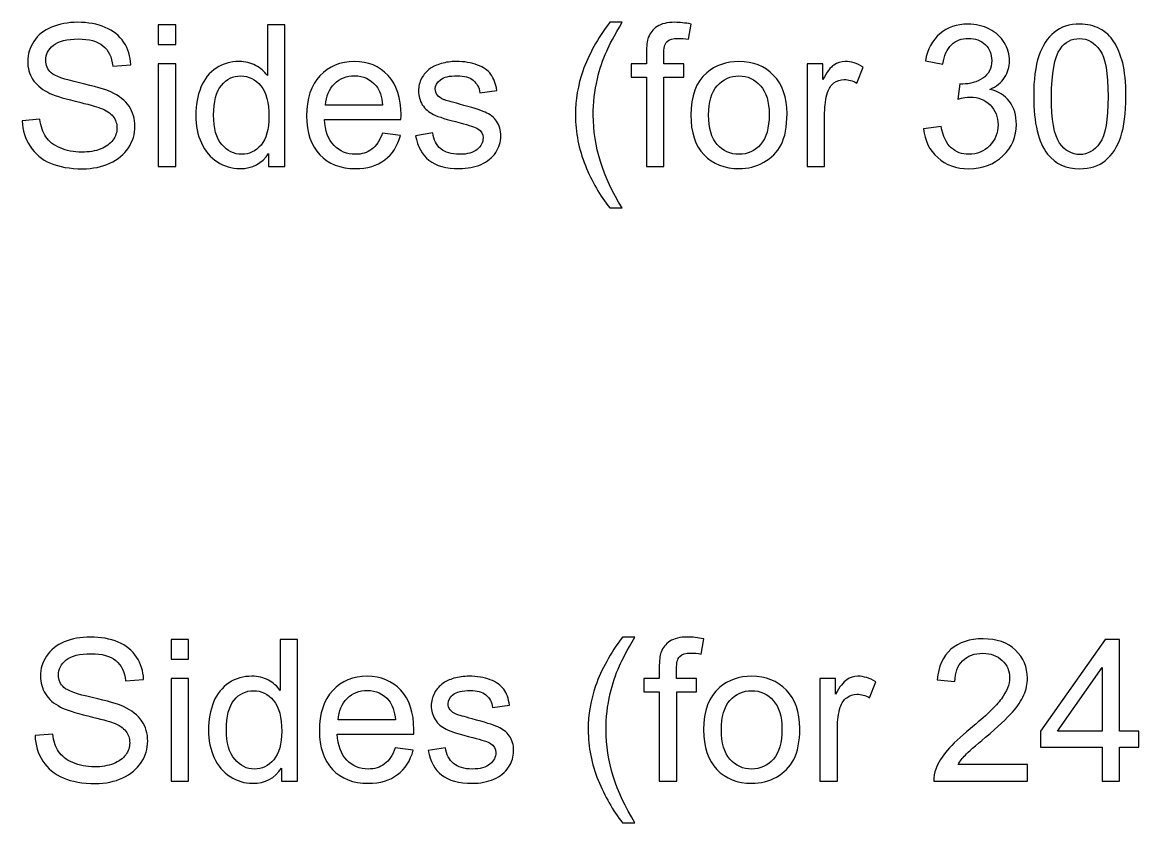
# Model space of a CAD drawing. Header units: millimetres. Extents: x 198 to 2265, y -986 to 144.
# Drawn here: x 1459.3 to 1602.5, y -305.1 to -202.4 of the extents above; entities that cross this region are included whole.
import ezdxf

# ---------------------------------------------------------------- set-up
doc = ezdxf.new("R2010")
doc.units = ezdxf.units.MM
doc.header["$MEASUREMENT"] = 0
doc.layers.add('Layer 1', color=7, linetype='Continuous')

msp = doc.modelspace()

# ---------------------------------------------------------------- linework, layer by layer
at = {"layer": 'Layer 1', "color": 250}
for points, knots in [([(1459.2619, -215.0325), (1459.2619, -215.0325), (1461.5225, -214.8293), (1461.5225, -214.8293), (1461.6283, -215.7437), (1461.8781, -216.493), (1462.2718, -217.0814), (1462.6655, -217.6656), (1463.2751, -218.1398), (1464.1006, -218.5038), (1464.9261, -218.8637), (1465.8574, -219.0457), (1466.8904, -219.0457), (1467.809, -219.0457), (1468.6176, -218.9102), (1469.3203, -218.6351), (1470.023, -218.3599), (1470.5437, -217.9831), (1470.8866, -217.5048), (1471.2295, -217.0264), (1471.4031, -216.5057), (1471.4031, -215.9469), (1471.4031, -215.3796), (1471.238, -214.8843), (1470.9078, -214.4568), (1470.5776, -214.0334), (1470.0315, -213.6778), (1469.2695, -213.3857), (1468.7827, -213.1995), (1467.7032, -212.9031), (1466.031, -212.501), (1464.3588, -212.0988), (1463.1904, -211.722), (1462.5216, -211.3664), (1461.6537, -210.9092), (1461.0103, -210.342), (1460.5869, -209.6689), (1460.1594, -208.9958), (1459.9477, -208.238), (1459.9477, -207.404), (1459.9477, -206.4812), (1460.2102, -205.6218), (1460.7309, -204.8259), (1461.2516, -204.0258), (1462.0093, -203.4205), (1463.0126, -203.0056), (1464.0117, -202.5907), (1465.1251, -202.3833), (1466.3485, -202.3833), (1467.6947, -202.3833), (1468.8843, -202.5992), (1469.913, -203.0352), (1470.9417, -203.467), (1471.7333, -204.1063), (1472.2879, -204.9529), (1472.8424, -205.7954), (1473.1388, -206.7521), (1473.1811, -207.8189), (1473.1811, -207.8189), (1470.8697, -207.9967), (1470.8697, -207.9967), (1470.7469, -206.8495), (1470.3278, -205.9816), (1469.6124, -205.3974), (1468.897, -204.809), (1467.8386, -204.5169), (1466.4416, -204.5169), (1464.9854, -204.5169), (1463.9228, -204.7836), (1463.2582, -205.317), (1462.5935, -205.8504), (1462.2591, -206.4939), (1462.2591, -207.2474), (1462.2591, -207.8993), (1462.4962, -208.437), (1462.9661, -208.8603), (1463.4317, -209.2794), (1464.6382, -209.7154), (1466.594, -210.1557), (1468.5498, -210.6002), (1469.8918, -210.9854), (1470.6199, -211.3156), (1471.674, -211.8025), (1472.4572, -212.4163), (1472.961, -213.1656), (1473.4647, -213.9107), (1473.7145, -214.77), (1473.7145, -215.7437), (1473.7145, -216.7131), (1473.4393, -217.6191), (1472.8848, -218.4742), (1472.3302, -219.3293), (1471.5386, -219.994), (1470.5014, -220.4681), (1469.4642, -220.9422), (1468.3001, -221.1793), (1467.0004, -221.1793), (1465.3579, -221.1793), (1463.9821, -220.938), (1462.8729, -220.4596), (1461.7596, -219.9813), (1460.8917, -219.2616), (1460.261, -218.2964), (1459.626, -217.3354), (1459.2958, -216.2475), (1459.2619, -215.0325)], [0, 0, 0, 0, 0.02857143, 0.02857143, 0.02857143, 0.05714286, 0.05714286, 0.05714286, 0.08571429, 0.08571429, 0.08571429, 0.11428571, 0.11428571, 0.11428571, 0.14285714, 0.14285714, 0.14285714, 0.17142857, 0.17142857, 0.17142857, 0.2, 0.2, 0.2, 0.22857143, 0.22857143, 0.22857143, 0.25714286, 0.25714286, 0.25714286, 0.28571429, 0.28571429, 0.28571429, 0.31428571, 0.31428571, 0.31428571, 0.34285714, 0.34285714, 0.34285714, 0.37142857, 0.37142857, 0.37142857, 0.4, 0.4, 0.4, 0.42857143, 0.42857143, 0.42857143, 0.45714286, 0.45714286, 0.45714286, 0.48571429, 0.48571429, 0.48571429, 0.51428571, 0.51428571, 0.51428571, 0.54285714, 0.54285714, 0.54285714, 0.57142857, 0.57142857, 0.57142857, 0.6, 0.6, 0.6, 0.62857143, 0.62857143, 0.62857143, 0.65714286, 0.65714286, 0.65714286, 0.68571429, 0.68571429, 0.68571429, 0.71428571, 0.71428571, 0.71428571, 0.74285714, 0.74285714, 0.74285714, 0.77142857, 0.77142857, 0.77142857, 0.8, 0.8, 0.8, 0.82857143, 0.82857143, 0.82857143, 0.85714286, 0.85714286, 0.85714286, 0.88571429, 0.88571429, 0.88571429, 0.91428571, 0.91428571, 0.91428571, 0.94285714, 0.94285714, 0.94285714, 0.97142857, 0.97142857, 0.97142857, 1, 1, 1, 1]), ([(1476.7117, -205.2281), (1476.7117, -205.2281), (1476.7117, -202.6881), (1476.7117, -202.6881), (1476.7117, -202.6881), (1478.9469, -202.6881), (1478.9469, -202.6881), (1478.9469, -202.6881), (1478.9469, -205.2281), (1478.9469, -205.2281), (1478.9469, -205.2281), (1476.7117, -205.2281), (1476.7117, -205.2281)], [0, 0, 0, 0, 0.25, 0.25, 0.25, 0.5, 0.5, 0.5, 0.75, 0.75, 0.75, 1, 1, 1, 1]), ([(1490.8637, -220.8745), (1490.8637, -220.8745), (1490.8637, -219.2023), (1490.8637, -219.2023), (1490.0297, -220.502), (1488.8021, -221.1539), (1487.1807, -221.1539), (1486.1308, -221.1539), (1485.1656, -220.866), (1484.2893, -220.2861), (1483.4088, -219.7103), (1482.7272, -218.9018), (1482.2404, -217.8688), (1481.7578, -216.8317), (1481.5165, -215.6421), (1481.5165, -214.2959), (1481.5165, -212.9836), (1481.7366, -211.794), (1482.1727, -210.723), (1482.6129, -209.6562), (1483.2691, -208.8349), (1484.1454, -208.2676), (1485.0175, -207.6961), (1485.9996, -207.4125), (1487.0791, -207.4125), (1487.875, -207.4125), (1488.5819, -207.5818), (1489.2, -207.9163), (1489.8181, -208.2507), (1490.3218, -208.691), (1490.7113, -209.2286), (1490.7113, -209.2286), (1490.7113, -202.6881), (1490.7113, -202.6881), (1490.7113, -202.6881), (1492.9465, -202.6881), (1492.9465, -202.6881), (1492.9465, -202.6881), (1492.9465, -220.8745), (1492.9465, -220.8745), (1492.9465, -220.8745), (1490.8637, -220.8745), (1490.8637, -220.8745)], [0, 0, 0, 0, 0.07142857, 0.07142857, 0.07142857, 0.14285714, 0.14285714, 0.14285714, 0.21428571, 0.21428571, 0.21428571, 0.28571429, 0.28571429, 0.28571429, 0.35714286, 0.35714286, 0.35714286, 0.42857143, 0.42857143, 0.42857143, 0.5, 0.5, 0.5, 0.57142857, 0.57142857, 0.57142857, 0.64285714, 0.64285714, 0.64285714, 0.71428571, 0.71428571, 0.71428571, 0.78571429, 0.78571429, 0.78571429, 0.85714286, 0.85714286, 0.85714286, 0.92857143, 0.92857143, 0.92857143, 1, 1, 1, 1]), ([(1534.6321, -226.2085), (1533.4044, -224.6549), (1532.363, -222.8388), (1531.5121, -220.756), (1530.6612, -218.6732), (1530.2379, -216.5142), (1530.2379, -214.2832), (1530.2379, -212.3147), (1530.5554, -210.4309), (1531.1904, -208.6317), (1531.9355, -206.5404), (1533.0827, -204.4576), (1534.6321, -202.3833), (1534.6321, -202.3833), (1536.2323, -202.3833), (1536.2323, -202.3833), (1535.2332, -204.102), (1534.5686, -205.3297), (1534.2469, -206.0663), (1533.7431, -207.2051), (1533.3452, -208.3946), (1533.0573, -209.635), (1532.7017, -211.1802), (1532.5239, -212.7338), (1532.5239, -214.2959), (1532.5239, -218.271), (1533.76, -222.2419), (1536.2323, -226.2085), (1536.2323, -226.2085), (1534.6321, -226.2085), (1534.6321, -226.2085)], [0, 0, 0, 0, 0.1, 0.1, 0.1, 0.2, 0.2, 0.2, 0.3, 0.3, 0.3, 0.4, 0.4, 0.4, 0.5, 0.5, 0.5, 0.6, 0.6, 0.6, 0.7, 0.7, 0.7, 0.8, 0.8, 0.8, 0.9, 0.9, 0.9, 1, 1, 1, 1]), ([(1539.3565, -220.8745), (1539.3565, -220.8745), (1539.3565, -209.4191), (1539.3565, -209.4191), (1539.3565, -209.4191), (1537.3753, -209.4191), (1537.3753, -209.4191), (1537.3753, -209.4191), (1537.3753, -207.6919), (1537.3753, -207.6919), (1537.3753, -207.6919), (1539.3565, -207.6919), (1539.3565, -207.6919), (1539.3565, -207.6919), (1539.3565, -206.2949), (1539.3565, -206.2949), (1539.3565, -205.4101), (1539.4327, -204.754), (1539.5893, -204.3264), (1539.8052, -203.7507), (1540.1778, -203.2808), (1540.7196, -202.9209), (1541.2573, -202.5611), (1542.015, -202.3833), (1542.9887, -202.3833), (1543.6195, -202.3833), (1544.3137, -202.4595), (1545.0757, -202.6077), (1545.0757, -202.6077), (1544.7413, -204.5635), (1544.7413, -204.5635), (1544.2756, -204.483), (1543.8396, -204.4407), (1543.4247, -204.4407), (1542.7474, -204.4407), (1542.269, -204.5846), (1541.9854, -204.8725), (1541.706, -205.1604), (1541.5663, -205.698), (1541.5663, -206.4854), (1541.5663, -206.4854), (1541.5663, -207.6919), (1541.5663, -207.6919), (1541.5663, -207.6919), (1544.1317, -207.6919), (1544.1317, -207.6919), (1544.1317, -207.6919), (1544.1317, -209.4191), (1544.1317, -209.4191), (1544.1317, -209.4191), (1541.5917, -209.4191), (1541.5917, -209.4191), (1541.5917, -209.4191), (1541.5917, -220.8745), (1541.5917, -220.8745), (1541.5917, -220.8745), (1539.3565, -220.8745), (1539.3565, -220.8745)], [0, 0, 0, 0, 0.05263158, 0.05263158, 0.05263158, 0.10526316, 0.10526316, 0.10526316, 0.15789474, 0.15789474, 0.15789474, 0.21052632, 0.21052632, 0.21052632, 0.26315789, 0.26315789, 0.26315789, 0.31578947, 0.31578947, 0.31578947, 0.36842105, 0.36842105, 0.36842105, 0.42105263, 0.42105263, 0.42105263, 0.47368421, 0.47368421, 0.47368421, 0.52631579, 0.52631579, 0.52631579, 0.57894737, 0.57894737, 0.57894737, 0.63157895, 0.63157895, 0.63157895, 0.68421053, 0.68421053, 0.68421053, 0.73684211, 0.73684211, 0.73684211, 0.78947368, 0.78947368, 0.78947368, 0.84210526, 0.84210526, 0.84210526, 0.89473684, 0.89473684, 0.89473684, 0.94736842, 0.94736842, 0.94736842, 1, 1, 1, 1]), ([(1574.9123, -216.0485), (1574.9123, -216.0485), (1577.1475, -215.7437), (1577.1475, -215.7437), (1577.4057, -217.0137), (1577.8375, -217.9281), (1578.4514, -218.4869), (1579.0652, -219.0457), (1579.8187, -219.3251), (1580.712, -219.3251), (1581.7703, -219.3251), (1582.6635, -218.961), (1583.3832, -218.2329), (1584.1029, -217.5048), (1584.4627, -216.6031), (1584.4627, -215.5278), (1584.4627, -214.5033), (1584.1283, -213.6567), (1583.4552, -212.9878), (1582.7863, -212.3232), (1581.9354, -211.9887), (1580.8982, -211.9887), (1580.4749, -211.9887), (1579.95, -212.0734), (1579.3192, -212.2385), (1579.3192, -212.2385), (1579.569, -210.2827), (1579.569, -210.2827), (1579.7171, -210.2996), (1579.8399, -210.3081), (1579.9288, -210.3081), (1580.8855, -210.3081), (1581.7407, -210.0583), (1582.5069, -209.563), (1583.2689, -209.0677), (1583.6499, -208.3057), (1583.6499, -207.277), (1583.6499, -206.46), (1583.3705, -205.7827), (1582.8159, -205.245), (1582.2614, -204.7074), (1581.5459, -204.4407), (1580.6696, -204.4407), (1579.7976, -204.4407), (1579.0737, -204.7159), (1578.4937, -205.2662), (1577.9137, -205.8165), (1577.5412, -206.642), (1577.3761, -207.7427), (1577.3761, -207.7427), (1575.1409, -207.3363), (1575.1409, -207.3363), (1575.4161, -205.8377), (1576.0341, -204.6735), (1577.0036, -203.848), (1577.9688, -203.0225), (1579.1753, -202.6119), (1580.6146, -202.6119), (1581.6052, -202.6119), (1582.5196, -202.8236), (1583.3536, -203.2511), (1584.1918, -203.6745), (1584.831, -204.2544), (1585.2713, -204.9868), (1585.7158, -205.7234), (1585.9359, -206.5023), (1585.9359, -207.3278), (1585.9359, -208.111), (1585.7242, -208.8222), (1585.3051, -209.4657), (1584.8818, -210.1091), (1584.2553, -210.6214), (1583.4298, -211.0024), (1584.505, -211.2479), (1585.339, -211.7644), (1585.9359, -212.5475), (1586.5286, -213.3265), (1586.8249, -214.3086), (1586.8249, -215.4812), (1586.8249, -217.0687), (1586.2449, -218.4192), (1585.0892, -219.5241), (1583.9293, -220.629), (1582.4646, -221.1793), (1580.695, -221.1793), (1579.0991, -221.1793), (1577.774, -220.7009), (1576.7199, -219.7484), (1575.6616, -218.7959), (1575.0605, -217.564), (1574.9123, -216.0485)], [0, 0, 0, 0, 0.03333333, 0.03333333, 0.03333333, 0.06666667, 0.06666667, 0.06666667, 0.1, 0.1, 0.1, 0.13333333, 0.13333333, 0.13333333, 0.16666667, 0.16666667, 0.16666667, 0.2, 0.2, 0.2, 0.23333333, 0.23333333, 0.23333333, 0.26666667, 0.26666667, 0.26666667, 0.3, 0.3, 0.3, 0.33333333, 0.33333333, 0.33333333, 0.36666667, 0.36666667, 0.36666667, 0.4, 0.4, 0.4, 0.43333333, 0.43333333, 0.43333333, 0.46666667, 0.46666667, 0.46666667, 0.5, 0.5, 0.5, 0.53333333, 0.53333333, 0.53333333, 0.56666667, 0.56666667, 0.56666667, 0.6, 0.6, 0.6, 0.63333333, 0.63333333, 0.63333333, 0.66666667, 0.66666667, 0.66666667, 0.7, 0.7, 0.7, 0.73333333, 0.73333333, 0.73333333, 0.76666667, 0.76666667, 0.76666667, 0.8, 0.8, 0.8, 0.83333333, 0.83333333, 0.83333333, 0.86666667, 0.86666667, 0.86666667, 0.9, 0.9, 0.9, 0.93333333, 0.93333333, 0.93333333, 0.96666667, 0.96666667, 0.96666667, 1, 1, 1, 1]), ([(1589.0389, -211.8998), (1589.0389, -209.7535), (1589.259, -208.0179), (1589.6993, -206.7055), (1590.1438, -205.389), (1590.8, -204.3772), (1591.672, -203.6702), (1592.5399, -202.9633), (1593.6363, -202.6119), (1594.9571, -202.6119), (1595.9308, -202.6119), (1596.7859, -202.8066), (1597.5267, -203.2003), (1598.2633, -203.594), (1598.8729, -204.1613), (1599.3471, -204.9021), (1599.8212, -205.6387), (1600.1937, -206.5404), (1600.4647, -207.603), (1600.7398, -208.6656), (1600.8753, -210.1007), (1600.8753, -211.8998), (1600.8753, -214.0334), (1600.6552, -215.7606), (1600.2191, -217.073), (1599.7831, -218.3895), (1599.1269, -219.4013), (1598.2549, -220.1125), (1597.387, -220.8237), (1596.2864, -221.1793), (1594.9571, -221.1793), (1593.2087, -221.1793), (1591.8329, -220.557), (1590.8338, -219.3082), (1589.6358, -217.7842), (1589.0389, -215.3161), (1589.0389, -211.8998)], [0, 0, 0, 0, 0.08333333, 0.08333333, 0.08333333, 0.16666667, 0.16666667, 0.16666667, 0.25, 0.25, 0.25, 0.33333333, 0.33333333, 0.33333333, 0.41666667, 0.41666667, 0.41666667, 0.5, 0.5, 0.5, 0.58333333, 0.58333333, 0.58333333, 0.66666667, 0.66666667, 0.66666667, 0.75, 0.75, 0.75, 0.83333333, 0.83333333, 0.83333333, 0.91666667, 0.91666667, 0.91666667, 1, 1, 1, 1]), ([(1591.3249, -211.9083), (1591.3249, -214.9013), (1591.672, -216.8909), (1592.3705, -217.8731), (1593.069, -218.8594), (1593.9326, -219.3505), (1594.9571, -219.3505), (1595.9816, -219.3505), (1596.8452, -218.8552), (1597.5437, -217.8688), (1598.2422, -216.8782), (1598.5893, -214.8928), (1598.5893, -211.9083), (1598.5893, -208.9153), (1598.2422, -206.9257), (1597.5437, -205.9435), (1596.8494, -204.9572), (1595.9773, -204.4661), (1594.9317, -204.4661), (1593.9072, -204.4661), (1593.086, -204.9021), (1592.4721, -205.77), (1591.7059, -206.8749), (1591.3249, -208.9238), (1591.3249, -211.9083)], [0, 0, 0, 0, 0.125, 0.125, 0.125, 0.25, 0.25, 0.25, 0.375, 0.375, 0.375, 0.5, 0.5, 0.5, 0.625, 0.625, 0.625, 0.75, 0.75, 0.75, 0.875, 0.875, 0.875, 1, 1, 1, 1]), ([(1476.7117, -220.8745), (1476.7117, -220.8745), (1476.7117, -207.6919), (1476.7117, -207.6919), (1476.7117, -207.6919), (1478.9469, -207.6919), (1478.9469, -207.6919), (1478.9469, -207.6919), (1478.9469, -220.8745), (1478.9469, -220.8745), (1478.9469, -220.8745), (1476.7117, -220.8745), (1476.7117, -220.8745)], [0, 0, 0, 0, 0.25, 0.25, 0.25, 0.5, 0.5, 0.5, 0.75, 0.75, 0.75, 1, 1, 1, 1]), ([(1505.4729, -216.6073), (1505.4729, -216.6073), (1507.7843, -216.9121), (1507.7843, -216.9121), (1507.4245, -218.2541), (1506.7514, -219.2997), (1505.7692, -220.0405), (1504.7871, -220.7814), (1503.534, -221.1539), (1502.0058, -221.1539), (1500.0839, -221.1539), (1498.5599, -220.5612), (1497.4338, -219.3759), (1496.3077, -218.1948), (1495.7447, -216.5311), (1495.7447, -214.3933), (1495.7447, -212.1835), (1496.312, -210.4647), (1497.4507, -209.2455), (1498.5895, -208.0221), (1500.0669, -207.4125), (1501.883, -207.4125), (1503.6399, -207.4125), (1505.075, -208.0094), (1506.1883, -209.2074), (1507.3017, -210.4055), (1507.8605, -212.0903), (1507.8605, -214.262), (1507.8605, -214.3933), (1507.8563, -214.5922), (1507.8478, -214.8547), (1507.8478, -214.8547), (1498.0307, -214.8547), (1498.0307, -214.8547), (1498.1154, -216.2983), (1498.5218, -217.4074), (1499.2584, -218.1736), (1499.9907, -218.9399), (1500.9094, -219.3251), (1502.0058, -219.3251), (1502.8228, -219.3251), (1503.5213, -219.1092), (1504.0971, -218.6774), (1504.677, -218.2456), (1505.1342, -217.5556), (1505.4729, -216.6073)], [0, 0, 0, 0, 0.06666667, 0.06666667, 0.06666667, 0.13333333, 0.13333333, 0.13333333, 0.2, 0.2, 0.2, 0.26666667, 0.26666667, 0.26666667, 0.33333333, 0.33333333, 0.33333333, 0.4, 0.4, 0.4, 0.46666667, 0.46666667, 0.46666667, 0.53333333, 0.53333333, 0.53333333, 0.6, 0.6, 0.6, 0.66666667, 0.66666667, 0.66666667, 0.73333333, 0.73333333, 0.73333333, 0.8, 0.8, 0.8, 0.86666667, 0.86666667, 0.86666667, 0.93333333, 0.93333333, 0.93333333, 1, 1, 1, 1]), ([(1509.7189, -216.9375), (1509.7189, -216.9375), (1511.9287, -216.5819), (1511.9287, -216.5819), (1512.0515, -217.4667), (1512.3986, -218.144), (1512.9659, -218.6181), (1513.5331, -219.088), (1514.329, -219.3251), (1515.345, -219.3251), (1516.3737, -219.3251), (1517.1357, -219.1177), (1517.6352, -218.6986), (1518.1305, -218.2837), (1518.3803, -217.7926), (1518.3803, -217.2296), (1518.3803, -216.7258), (1518.1559, -216.3279), (1517.7114, -216.04), (1517.3982, -215.8411), (1516.6362, -215.5913), (1515.4254, -215.2823), (1513.7914, -214.8716), (1512.6611, -214.516), (1512.0261, -214.2155), (1511.3953, -213.9107), (1510.9169, -213.4958), (1510.591, -212.9624), (1510.265, -212.4332), (1510.0999, -211.8448), (1510.0999, -211.2013), (1510.0999, -210.6129), (1510.2354, -210.071), (1510.5021, -209.5715), (1510.773, -209.072), (1511.1371, -208.6571), (1511.5985, -208.3269), (1511.9456, -208.0729), (1512.4198, -207.857), (1513.0167, -207.6792), (1513.6178, -207.5014), (1514.257, -207.4125), (1514.9428, -207.4125), (1515.9758, -207.4125), (1516.8817, -207.5607), (1517.6606, -207.8612), (1518.4438, -208.1576), (1519.0195, -208.564), (1519.3921, -209.072), (1519.7604, -209.5842), (1520.0186, -210.2658), (1520.1583, -211.1209), (1520.1583, -211.1209), (1517.9739, -211.4257), (1517.9739, -211.4257), (1517.8765, -210.7399), (1517.5887, -210.2023), (1517.1145, -209.817), (1516.6404, -209.4318), (1515.9715, -209.2413), (1515.1037, -209.2413), (1514.0835, -209.2413), (1513.3511, -209.4106), (1512.9151, -209.7493), (1512.479, -210.088), (1512.2589, -210.4859), (1512.2589, -210.9389), (1512.2589, -211.2267), (1512.3478, -211.4892), (1512.5298, -211.722), (1512.7119, -211.9591), (1512.9955, -212.1581), (1513.385, -212.3147), (1513.6093, -212.3994), (1514.2613, -212.5899), (1515.3535, -212.8862), (1516.9283, -213.3053), (1518.0289, -213.6524), (1518.6555, -213.9191), (1519.282, -214.1858), (1519.7731, -214.5795), (1520.1287, -215.0875), (1520.4885, -215.5998), (1520.6663, -216.2348), (1520.6663, -216.9968), (1520.6663, -217.7376), (1520.4504, -218.4361), (1520.0144, -219.0923), (1519.5783, -219.7484), (1518.9518, -220.2564), (1518.1348, -220.6163), (1517.3135, -220.9761), (1516.3864, -221.1539), (1515.3535, -221.1539), (1513.6432, -221.1539), (1512.3351, -220.7983), (1511.4376, -220.0913), (1510.5402, -219.3801), (1509.9687, -218.3303), (1509.7189, -216.9375)], [0, 0, 0, 0, 0.03030303, 0.03030303, 0.03030303, 0.06060606, 0.06060606, 0.06060606, 0.09090909, 0.09090909, 0.09090909, 0.12121212, 0.12121212, 0.12121212, 0.15151515, 0.15151515, 0.15151515, 0.18181818, 0.18181818, 0.18181818, 0.21212121, 0.21212121, 0.21212121, 0.24242424, 0.24242424, 0.24242424, 0.27272727, 0.27272727, 0.27272727, 0.3030303, 0.3030303, 0.3030303, 0.33333333, 0.33333333, 0.33333333, 0.36363636, 0.36363636, 0.36363636, 0.39393939, 0.39393939, 0.39393939, 0.42424242, 0.42424242, 0.42424242, 0.45454545, 0.45454545, 0.45454545, 0.48484848, 0.48484848, 0.48484848, 0.51515152, 0.51515152, 0.51515152, 0.54545455, 0.54545455, 0.54545455, 0.57575758, 0.57575758, 0.57575758, 0.60606061, 0.60606061, 0.60606061, 0.63636364, 0.63636364, 0.63636364, 0.66666667, 0.66666667, 0.66666667, 0.6969697, 0.6969697, 0.6969697, 0.72727273, 0.72727273, 0.72727273, 0.75757576, 0.75757576, 0.75757576, 0.78787879, 0.78787879, 0.78787879, 0.81818182, 0.81818182, 0.81818182, 0.84848485, 0.84848485, 0.84848485, 0.87878788, 0.87878788, 0.87878788, 0.90909091, 0.90909091, 0.90909091, 0.93939394, 0.93939394, 0.93939394, 0.96969697, 0.96969697, 0.96969697, 1, 1, 1, 1]), ([(1545.0419, -214.2832), (1545.0419, -211.849), (1545.7192, -210.0456), (1547.0781, -208.873), (1548.2084, -207.8993), (1549.5927, -207.4125), (1551.2226, -207.4125), (1553.0302, -207.4125), (1554.5119, -208.0052), (1555.6633, -209.1905), (1556.8106, -210.3716), (1557.3863, -212.0099), (1557.3863, -214.0969), (1557.3863, -215.7903), (1557.1323, -217.1195), (1556.6243, -218.089), (1556.1163, -219.0584), (1555.3755, -219.8119), (1554.4018, -220.3496), (1553.4324, -220.8872), (1552.3698, -221.1539), (1551.2226, -221.1539), (1549.3768, -221.1539), (1547.8867, -220.5655), (1546.7479, -219.3844), (1545.6092, -218.2033), (1545.0419, -216.5015), (1545.0419, -214.2832)], [0, 0, 0, 0, 0.11111111, 0.11111111, 0.11111111, 0.22222222, 0.22222222, 0.22222222, 0.33333333, 0.33333333, 0.33333333, 0.44444444, 0.44444444, 0.44444444, 0.55555556, 0.55555556, 0.55555556, 0.66666667, 0.66666667, 0.66666667, 0.77777778, 0.77777778, 0.77777778, 0.88888889, 0.88888889, 0.88888889, 1, 1, 1, 1]), ([(1559.9813, -220.8745), (1559.9813, -220.8745), (1559.9813, -207.6919), (1559.9813, -207.6919), (1559.9813, -207.6919), (1561.9879, -207.6919), (1561.9879, -207.6919), (1561.9879, -207.6919), (1561.9879, -209.7112), (1561.9879, -209.7112), (1562.5001, -208.7756), (1562.9743, -208.1576), (1563.4103, -207.8612), (1563.8463, -207.5607), (1564.3247, -207.4125), (1564.8454, -207.4125), (1565.5989, -207.4125), (1566.3652, -207.6496), (1567.1441, -208.1195), (1567.1441, -208.1195), (1566.3482, -210.1811), (1566.3482, -210.1811), (1565.8064, -209.8763), (1565.2645, -209.7239), (1564.7226, -209.7239), (1564.2358, -209.7239), (1563.7998, -209.8721), (1563.4145, -210.1642), (1563.0293, -210.4563), (1562.7541, -210.8627), (1562.589, -211.3834), (1562.3393, -212.175), (1562.2165, -213.0428), (1562.2165, -213.9869), (1562.2165, -213.9869), (1562.2165, -220.8745), (1562.2165, -220.8745), (1562.2165, -220.8745), (1559.9813, -220.8745), (1559.9813, -220.8745)], [0, 0, 0, 0, 0.07692308, 0.07692308, 0.07692308, 0.15384615, 0.15384615, 0.15384615, 0.23076923, 0.23076923, 0.23076923, 0.30769231, 0.30769231, 0.30769231, 0.38461538, 0.38461538, 0.38461538, 0.46153846, 0.46153846, 0.46153846, 0.53846154, 0.53846154, 0.53846154, 0.61538462, 0.61538462, 0.61538462, 0.69230769, 0.69230769, 0.69230769, 0.76923077, 0.76923077, 0.76923077, 0.84615385, 0.84615385, 0.84615385, 0.92307692, 0.92307692, 0.92307692, 1, 1, 1, 1]), ([(1483.8025, -214.3001), (1483.8025, -215.985), (1484.1581, -217.2423), (1484.8735, -218.0763), (1485.5847, -218.9102), (1486.4272, -219.3251), (1487.3966, -219.3251), (1488.3745, -219.3251), (1489.2042, -218.9272), (1489.89, -218.1313), (1490.5716, -217.3354), (1490.9145, -216.1205), (1490.9145, -214.4864), (1490.9145, -212.6915), (1490.5674, -211.3707), (1489.8689, -210.5282), (1489.1746, -209.6858), (1488.3152, -209.2667), (1487.295, -209.2667), (1486.3002, -209.2667), (1485.4704, -209.6689), (1484.8016, -210.4774), (1484.1369, -211.286), (1483.8025, -212.5602), (1483.8025, -214.3001)], [0, 0, 0, 0, 0.125, 0.125, 0.125, 0.25, 0.25, 0.25, 0.375, 0.375, 0.375, 0.5, 0.5, 0.5, 0.625, 0.625, 0.625, 0.75, 0.75, 0.75, 0.875, 0.875, 0.875, 1, 1, 1, 1]), ([(1498.1577, -213.0259), (1498.1577, -213.0259), (1505.4983, -213.0259), (1505.4983, -213.0259), (1505.4009, -211.9168), (1505.1173, -211.087), (1504.6559, -210.5325), (1503.9489, -209.6731), (1503.026, -209.2413), (1501.8957, -209.2413), (1500.8713, -209.2413), (1500.0119, -209.5842), (1499.3134, -210.27), (1498.6191, -210.9558), (1498.2339, -211.8744), (1498.1577, -213.0259)], [0, 0, 0, 0, 0.2, 0.2, 0.2, 0.4, 0.4, 0.4, 0.6, 0.6, 0.6, 0.8, 0.8, 0.8, 1, 1, 1, 1]), ([(1547.3279, -214.2874), (1547.3279, -215.9723), (1547.6962, -217.2338), (1548.4328, -218.0678), (1549.1736, -218.906), (1550.1007, -219.3251), (1551.2226, -219.3251), (1552.3317, -219.3251), (1553.2546, -218.906), (1553.9954, -218.0636), (1554.732, -217.2211), (1555.1003, -215.9384), (1555.1003, -214.2155), (1555.1003, -212.5899), (1554.7278, -211.358), (1553.9869, -210.524), (1553.2461, -209.6858), (1552.3232, -209.2667), (1551.2226, -209.2667), (1550.1007, -209.2667), (1549.1736, -209.6816), (1548.4328, -210.5155), (1547.6962, -211.3495), (1547.3279, -212.6068), (1547.3279, -214.2874)], [0, 0, 0, 0, 0.125, 0.125, 0.125, 0.25, 0.25, 0.25, 0.375, 0.375, 0.375, 0.5, 0.5, 0.5, 0.625, 0.625, 0.625, 0.75, 0.75, 0.75, 0.875, 0.875, 0.875, 1, 1, 1, 1]), ([(1460.8998, -293.9299), (1460.8998, -293.9299), (1463.1604, -293.7267), (1463.1604, -293.7267), (1463.2662, -294.6411), (1463.516, -295.3904), (1463.9097, -295.9788), (1464.3034, -296.563), (1464.913, -297.0372), (1465.7385, -297.4012), (1466.564, -297.7611), (1467.4953, -297.9431), (1468.5283, -297.9431), (1469.4469, -297.9431), (1470.2555, -297.8076), (1470.9582, -297.5325), (1471.6609, -297.2573), (1472.1816, -296.8805), (1472.5245, -296.4022), (1472.8674, -295.9238), (1473.041, -295.4031), (1473.041, -294.8443), (1473.041, -294.277), (1472.8759, -293.7817), (1472.5457, -293.3542), (1472.2155, -292.9308), (1471.6694, -292.5752), (1470.9074, -292.2831), (1470.4206, -292.0969), (1469.3411, -291.8005), (1467.6689, -291.3984), (1465.9967, -290.9962), (1464.8283, -290.6194), (1464.1595, -290.2638), (1463.2916, -289.8066), (1462.6482, -289.2394), (1462.2248, -288.5663), (1461.7973, -287.8932), (1461.5856, -287.1354), (1461.5856, -286.3014), (1461.5856, -285.3786), (1461.8481, -284.5192), (1462.3688, -283.7233), (1462.8895, -282.9232), (1463.6472, -282.3179), (1464.6505, -281.903), (1465.6496, -281.4881), (1466.763, -281.2807), (1467.9864, -281.2807), (1469.3326, -281.2807), (1470.5222, -281.4966), (1471.5509, -281.9326), (1472.5796, -282.3644), (1473.3712, -283.0037), (1473.9258, -283.8503), (1474.4803, -284.6928), (1474.7767, -285.6495), (1474.819, -286.7163), (1474.819, -286.7163), (1472.5076, -286.8941), (1472.5076, -286.8941), (1472.3848, -285.7469), (1471.9657, -284.879), (1471.2503, -284.2948), (1470.5349, -283.7064), (1469.4765, -283.4143), (1468.0795, -283.4143), (1466.6233, -283.4143), (1465.5607, -283.681), (1464.8961, -284.2144), (1464.2314, -284.7478), (1463.897, -285.3913), (1463.897, -286.1448), (1463.897, -286.7967), (1464.1341, -287.3344), (1464.604, -287.7577), (1465.0696, -288.1768), (1466.2761, -288.6128), (1468.2319, -289.0531), (1470.1877, -289.4976), (1471.5297, -289.8828), (1472.2578, -290.213), (1473.3119, -290.6999), (1474.0951, -291.3137), (1474.5989, -292.063), (1475.1026, -292.8081), (1475.3524, -293.6674), (1475.3524, -294.6411), (1475.3524, -295.6105), (1475.0772, -296.5165), (1474.5227, -297.3716), (1473.9681, -298.2267), (1473.1765, -298.8914), (1472.1393, -299.3655), (1471.1021, -299.8396), (1469.938, -300.0767), (1468.6383, -300.0767), (1466.9958, -300.0767), (1465.62, -299.8354), (1464.5108, -299.357), (1463.3975, -298.8787), (1462.5296, -298.159), (1461.8989, -297.1938), (1461.2639, -296.2328), (1460.9337, -295.1449), (1460.8998, -293.9299)], [0, 0, 0, 0, 0.02857143, 0.02857143, 0.02857143, 0.05714286, 0.05714286, 0.05714286, 0.08571429, 0.08571429, 0.08571429, 0.11428571, 0.11428571, 0.11428571, 0.14285714, 0.14285714, 0.14285714, 0.17142857, 0.17142857, 0.17142857, 0.2, 0.2, 0.2, 0.22857143, 0.22857143, 0.22857143, 0.25714286, 0.25714286, 0.25714286, 0.28571429, 0.28571429, 0.28571429, 0.31428571, 0.31428571, 0.31428571, 0.34285714, 0.34285714, 0.34285714, 0.37142857, 0.37142857, 0.37142857, 0.4, 0.4, 0.4, 0.42857143, 0.42857143, 0.42857143, 0.45714286, 0.45714286, 0.45714286, 0.48571429, 0.48571429, 0.48571429, 0.51428571, 0.51428571, 0.51428571, 0.54285714, 0.54285714, 0.54285714, 0.57142857, 0.57142857, 0.57142857, 0.6, 0.6, 0.6, 0.62857143, 0.62857143, 0.62857143, 0.65714286, 0.65714286, 0.65714286, 0.68571429, 0.68571429, 0.68571429, 0.71428571, 0.71428571, 0.71428571, 0.74285714, 0.74285714, 0.74285714, 0.77142857, 0.77142857, 0.77142857, 0.8, 0.8, 0.8, 0.82857143, 0.82857143, 0.82857143, 0.85714286, 0.85714286, 0.85714286, 0.88571429, 0.88571429, 0.88571429, 0.91428571, 0.91428571, 0.91428571, 0.94285714, 0.94285714, 0.94285714, 0.97142857, 0.97142857, 0.97142857, 1, 1, 1, 1]), ([(1478.3496, -284.1255), (1478.3496, -284.1255), (1478.3496, -281.5855), (1478.3496, -281.5855), (1478.3496, -281.5855), (1480.5848, -281.5855), (1480.5848, -281.5855), (1480.5848, -281.5855), (1480.5848, -284.1255), (1480.5848, -284.1255), (1480.5848, -284.1255), (1478.3496, -284.1255), (1478.3496, -284.1255)], [0, 0, 0, 0, 0.25, 0.25, 0.25, 0.5, 0.5, 0.5, 0.75, 0.75, 0.75, 1, 1, 1, 1]), ([(1492.5016, -299.7719), (1492.5016, -299.7719), (1492.5016, -298.0997), (1492.5016, -298.0997), (1491.6676, -299.3994), (1490.44, -300.0513), (1488.8186, -300.0513), (1487.7687, -300.0513), (1486.8035, -299.7634), (1485.9272, -299.1835), (1485.0467, -298.6077), (1484.3651, -297.7992), (1483.8783, -296.7662), (1483.3957, -295.7291), (1483.1544, -294.5395), (1483.1544, -293.1933), (1483.1544, -291.881), (1483.3745, -290.6914), (1483.8106, -289.6204), (1484.2508, -288.5536), (1484.907, -287.7323), (1485.7833, -287.165), (1486.6554, -286.5935), (1487.6375, -286.3099), (1488.717, -286.3099), (1489.5129, -286.3099), (1490.2198, -286.4792), (1490.8379, -286.8137), (1491.456, -287.1481), (1491.9597, -287.5884), (1492.3492, -288.126), (1492.3492, -288.126), (1492.3492, -281.5855), (1492.3492, -281.5855), (1492.3492, -281.5855), (1494.5844, -281.5855), (1494.5844, -281.5855), (1494.5844, -281.5855), (1494.5844, -299.7719), (1494.5844, -299.7719), (1494.5844, -299.7719), (1492.5016, -299.7719), (1492.5016, -299.7719)], [0, 0, 0, 0, 0.07142857, 0.07142857, 0.07142857, 0.14285714, 0.14285714, 0.14285714, 0.21428571, 0.21428571, 0.21428571, 0.28571429, 0.28571429, 0.28571429, 0.35714286, 0.35714286, 0.35714286, 0.42857143, 0.42857143, 0.42857143, 0.5, 0.5, 0.5, 0.57142857, 0.57142857, 0.57142857, 0.64285714, 0.64285714, 0.64285714, 0.71428571, 0.71428571, 0.71428571, 0.78571429, 0.78571429, 0.78571429, 0.85714286, 0.85714286, 0.85714286, 0.92857143, 0.92857143, 0.92857143, 1, 1, 1, 1]), ([(1536.27, -305.1059), (1535.0423, -303.5523), (1534.0009, -301.7362), (1533.15, -299.6534), (1532.2991, -297.5706), (1531.8758, -295.4116), (1531.8758, -293.1806), (1531.8758, -291.2121), (1532.1933, -289.3283), (1532.8283, -287.5291), (1533.5734, -285.4378), (1534.7206, -283.355), (1536.27, -281.2807), (1536.27, -281.2807), (1537.8702, -281.2807), (1537.8702, -281.2807), (1536.8711, -282.9994), (1536.2065, -284.2271), (1535.8848, -284.9637), (1535.381, -286.1025), (1534.9831, -287.292), (1534.6952, -288.5324), (1534.3396, -290.0776), (1534.1618, -291.6312), (1534.1618, -293.1933), (1534.1618, -297.1684), (1535.3979, -301.1393), (1537.8702, -305.1059), (1537.8702, -305.1059), (1536.27, -305.1059), (1536.27, -305.1059)], [0, 0, 0, 0, 0.1, 0.1, 0.1, 0.2, 0.2, 0.2, 0.3, 0.3, 0.3, 0.4, 0.4, 0.4, 0.5, 0.5, 0.5, 0.6, 0.6, 0.6, 0.7, 0.7, 0.7, 0.8, 0.8, 0.8, 0.9, 0.9, 0.9, 1, 1, 1, 1]), ([(1540.9944, -299.7719), (1540.9944, -299.7719), (1540.9944, -288.3165), (1540.9944, -288.3165), (1540.9944, -288.3165), (1539.0132, -288.3165), (1539.0132, -288.3165), (1539.0132, -288.3165), (1539.0132, -286.5893), (1539.0132, -286.5893), (1539.0132, -286.5893), (1540.9944, -286.5893), (1540.9944, -286.5893), (1540.9944, -286.5893), (1540.9944, -285.1923), (1540.9944, -285.1923), (1540.9944, -284.3075), (1541.0706, -283.6514), (1541.2272, -283.2238), (1541.4431, -282.6481), (1541.8157, -282.1782), (1542.3575, -281.8183), (1542.8952, -281.4585), (1543.6529, -281.2807), (1544.6266, -281.2807), (1545.2574, -281.2807), (1545.9516, -281.3569), (1546.7136, -281.5051), (1546.7136, -281.5051), (1546.3792, -283.4609), (1546.3792, -283.4609), (1545.9135, -283.3804), (1545.4775, -283.3381), (1545.0626, -283.3381), (1544.3853, -283.3381), (1543.9069, -283.482), (1543.6233, -283.7699), (1543.3439, -284.0578), (1543.2042, -284.5954), (1543.2042, -285.3828), (1543.2042, -285.3828), (1543.2042, -286.5893), (1543.2042, -286.5893), (1543.2042, -286.5893), (1545.7696, -286.5893), (1545.7696, -286.5893), (1545.7696, -286.5893), (1545.7696, -288.3165), (1545.7696, -288.3165), (1545.7696, -288.3165), (1543.2296, -288.3165), (1543.2296, -288.3165), (1543.2296, -288.3165), (1543.2296, -299.7719), (1543.2296, -299.7719), (1543.2296, -299.7719), (1540.9944, -299.7719), (1540.9944, -299.7719)], [0, 0, 0, 0, 0.05263158, 0.05263158, 0.05263158, 0.10526316, 0.10526316, 0.10526316, 0.15789474, 0.15789474, 0.15789474, 0.21052632, 0.21052632, 0.21052632, 0.26315789, 0.26315789, 0.26315789, 0.31578947, 0.31578947, 0.31578947, 0.36842105, 0.36842105, 0.36842105, 0.42105263, 0.42105263, 0.42105263, 0.47368421, 0.47368421, 0.47368421, 0.52631579, 0.52631579, 0.52631579, 0.57894737, 0.57894737, 0.57894737, 0.63157895, 0.63157895, 0.63157895, 0.68421053, 0.68421053, 0.68421053, 0.73684211, 0.73684211, 0.73684211, 0.78947368, 0.78947368, 0.78947368, 0.84210526, 0.84210526, 0.84210526, 0.89473684, 0.89473684, 0.89473684, 0.94736842, 0.94736842, 0.94736842, 1, 1, 1, 1]), ([(1588.2596, -297.6383), (1588.2596, -297.6383), (1588.2596, -299.7719), (1588.2596, -299.7719), (1588.2596, -299.7719), (1576.22, -299.7719), (1576.22, -299.7719), (1576.2031, -299.2343), (1576.292, -298.7178), (1576.4825, -298.2183), (1576.7915, -297.4012), (1577.2868, -296.5927), (1577.9684, -295.801), (1578.6499, -295.0094), (1579.6236, -294.095), (1580.8894, -293.0578), (1582.8579, -291.4365), (1584.1956, -290.1538), (1584.8941, -289.2055), (1585.5968, -288.2572), (1585.9482, -287.3598), (1585.9482, -286.5131), (1585.9482, -285.6283), (1585.6307, -284.8833), (1584.9957, -284.2737), (1584.3607, -283.6683), (1583.531, -283.3635), (1582.5107, -283.3635), (1581.4312, -283.3635), (1580.5676, -283.6852), (1579.9199, -284.3287), (1579.2722, -284.9679), (1578.9463, -285.8569), (1578.9378, -286.9957), (1578.9378, -286.9957), (1576.6518, -286.7671), (1576.6518, -286.7671), (1576.8084, -285.0568), (1577.4011, -283.753), (1578.4256, -282.8555), (1579.4543, -281.958), (1580.8301, -281.5093), (1582.5615, -281.5093), (1584.3057, -281.5093), (1585.69, -281.9919), (1586.706, -282.9613), (1587.7262, -283.9308), (1588.2342, -285.133), (1588.2342, -286.5639), (1588.2342, -287.292), (1588.086, -288.0075), (1587.7855, -288.7102), (1587.4891, -289.4172), (1586.9938, -290.158), (1586.3038, -290.9369), (1585.6095, -291.7116), (1584.4623, -292.7827), (1582.8621, -294.1373), (1581.5201, -295.2634), (1580.6565, -296.0254), (1580.2755, -296.4276), (1579.8945, -296.8297), (1579.5813, -297.2319), (1579.3315, -297.6383), (1579.3315, -297.6383), (1588.2596, -297.6383), (1588.2596, -297.6383)], [0, 0, 0, 0, 0.04545455, 0.04545455, 0.04545455, 0.09090909, 0.09090909, 0.09090909, 0.13636364, 0.13636364, 0.13636364, 0.18181818, 0.18181818, 0.18181818, 0.22727273, 0.22727273, 0.22727273, 0.27272727, 0.27272727, 0.27272727, 0.31818182, 0.31818182, 0.31818182, 0.36363636, 0.36363636, 0.36363636, 0.40909091, 0.40909091, 0.40909091, 0.45454545, 0.45454545, 0.45454545, 0.5, 0.5, 0.5, 0.54545455, 0.54545455, 0.54545455, 0.59090909, 0.59090909, 0.59090909, 0.63636364, 0.63636364, 0.63636364, 0.68181818, 0.68181818, 0.68181818, 0.72727273, 0.72727273, 0.72727273, 0.77272727, 0.77272727, 0.77272727, 0.81818182, 0.81818182, 0.81818182, 0.86363636, 0.86363636, 0.86363636, 0.90909091, 0.90909091, 0.90909091, 0.95454545, 0.95454545, 0.95454545, 1, 1, 1, 1]), ([(1597.8142, -299.7719), (1597.8142, -299.7719), (1597.8142, -295.4285), (1597.8142, -295.4285), (1597.8142, -295.4285), (1589.9148, -295.4285), (1589.9148, -295.4285), (1589.9148, -295.4285), (1589.9148, -293.3711), (1589.9148, -293.3711), (1589.9148, -293.3711), (1598.2206, -281.5855), (1598.2206, -281.5855), (1598.2206, -281.5855), (1600.0494, -281.5855), (1600.0494, -281.5855), (1600.0494, -281.5855), (1600.0494, -293.3711), (1600.0494, -293.3711), (1600.0494, -293.3711), (1602.5132, -293.3711), (1602.5132, -293.3711), (1602.5132, -293.3711), (1602.5132, -295.4285), (1602.5132, -295.4285), (1602.5132, -295.4285), (1600.0494, -295.4285), (1600.0494, -295.4285), (1600.0494, -295.4285), (1600.0494, -299.7719), (1600.0494, -299.7719), (1600.0494, -299.7719), (1597.8142, -299.7719), (1597.8142, -299.7719)], [0, 0, 0, 0, 0.09090909, 0.09090909, 0.09090909, 0.18181818, 0.18181818, 0.18181818, 0.27272727, 0.27272727, 0.27272727, 0.36363636, 0.36363636, 0.36363636, 0.45454545, 0.45454545, 0.45454545, 0.54545455, 0.54545455, 0.54545455, 0.63636364, 0.63636364, 0.63636364, 0.72727273, 0.72727273, 0.72727273, 0.81818182, 0.81818182, 0.81818182, 0.90909091, 0.90909091, 0.90909091, 1, 1, 1, 1]), ([(1507.1108, -295.5047), (1507.1108, -295.5047), (1509.4222, -295.8095), (1509.4222, -295.8095), (1509.0624, -297.1515), (1508.3893, -298.1971), (1507.4071, -298.9379), (1506.425, -299.6788), (1505.1719, -300.0513), (1503.6437, -300.0513), (1501.7218, -300.0513), (1500.1978, -299.4586), (1499.0717, -298.2733), (1497.9456, -297.0922), (1497.3826, -295.4285), (1497.3826, -293.2907), (1497.3826, -291.0809), (1497.9499, -289.3621), (1499.0886, -288.1429), (1500.2274, -286.9195), (1501.7048, -286.3099), (1503.5209, -286.3099), (1505.2778, -286.3099), (1506.7129, -286.9068), (1507.8262, -288.1048), (1508.9396, -289.3029), (1509.4984, -290.9877), (1509.4984, -293.1594), (1509.4984, -293.2907), (1509.4942, -293.4896), (1509.4857, -293.7521), (1509.4857, -293.7521), (1499.6686, -293.7521), (1499.6686, -293.7521), (1499.7533, -295.1957), (1500.1597, -296.3048), (1500.8963, -297.071), (1501.6286, -297.8373), (1502.5473, -298.2225), (1503.6437, -298.2225), (1504.4607, -298.2225), (1505.1592, -298.0066), (1505.735, -297.5748), (1506.3149, -297.143), (1506.7721, -296.453), (1507.1108, -295.5047)], [0, 0, 0, 0, 0.06666667, 0.06666667, 0.06666667, 0.13333333, 0.13333333, 0.13333333, 0.2, 0.2, 0.2, 0.26666667, 0.26666667, 0.26666667, 0.33333333, 0.33333333, 0.33333333, 0.4, 0.4, 0.4, 0.46666667, 0.46666667, 0.46666667, 0.53333333, 0.53333333, 0.53333333, 0.6, 0.6, 0.6, 0.66666667, 0.66666667, 0.66666667, 0.73333333, 0.73333333, 0.73333333, 0.8, 0.8, 0.8, 0.86666667, 0.86666667, 0.86666667, 0.93333333, 0.93333333, 0.93333333, 1, 1, 1, 1]), ([(1511.3568, -295.8349), (1511.3568, -295.8349), (1513.5666, -295.4793), (1513.5666, -295.4793), (1513.6894, -296.3641), (1514.0365, -297.0414), (1514.6038, -297.5155), (1515.171, -297.9854), (1515.9669, -298.2225), (1516.9829, -298.2225), (1518.0116, -298.2225), (1518.7736, -298.0151), (1519.2731, -297.596), (1519.7684, -297.1811), (1520.0182, -296.69), (1520.0182, -296.127), (1520.0182, -295.6232), (1519.7938, -295.2253), (1519.3493, -294.9374), (1519.0361, -294.7385), (1518.2741, -294.4887), (1517.0633, -294.1797), (1515.4293, -293.769), (1514.299, -293.4134), (1513.664, -293.1129), (1513.0332, -292.8081), (1512.5548, -292.3932), (1512.2289, -291.8598), (1511.9029, -291.3306), (1511.7378, -290.7422), (1511.7378, -290.0987), (1511.7378, -289.5103), (1511.8733, -288.9684), (1512.14, -288.4689), (1512.4109, -287.9694), (1512.775, -287.5545), (1513.2364, -287.2243), (1513.5835, -286.9703), (1514.0577, -286.7544), (1514.6546, -286.5766), (1515.2557, -286.3988), (1515.8949, -286.3099), (1516.5807, -286.3099), (1517.6137, -286.3099), (1518.5196, -286.4581), (1519.2985, -286.7586), (1520.0817, -287.055), (1520.6574, -287.4614), (1521.03, -287.9694), (1521.3983, -288.4816), (1521.6565, -289.1632), (1521.7962, -290.0183), (1521.7962, -290.0183), (1519.6118, -290.3231), (1519.6118, -290.3231), (1519.5144, -289.6373), (1519.2266, -289.0997), (1518.7524, -288.7144), (1518.2783, -288.3292), (1517.6094, -288.1387), (1516.7416, -288.1387), (1515.7214, -288.1387), (1514.989, -288.308), (1514.553, -288.6467), (1514.1169, -288.9854), (1513.8968, -289.3833), (1513.8968, -289.8363), (1513.8968, -290.1241), (1513.9857, -290.3866), (1514.1677, -290.6194), (1514.3498, -290.8565), (1514.6334, -291.0555), (1515.0229, -291.2121), (1515.2472, -291.2968), (1515.8992, -291.4873), (1516.9914, -291.7836), (1518.5662, -292.2027), (1519.6668, -292.5498), (1520.2934, -292.8165), (1520.9199, -293.0832), (1521.411, -293.4769), (1521.7666, -293.9849), (1522.1264, -294.4972), (1522.3042, -295.1322), (1522.3042, -295.8942), (1522.3042, -296.635), (1522.0883, -297.3335), (1521.6523, -297.9897), (1521.2162, -298.6458), (1520.5897, -299.1538), (1519.7727, -299.5137), (1518.9514, -299.8735), (1518.0243, -300.0513), (1516.9914, -300.0513), (1515.2811, -300.0513), (1513.973, -299.6957), (1513.0755, -298.9887), (1512.1781, -298.2775), (1511.6066, -297.2277), (1511.3568, -295.8349)], [0, 0, 0, 0, 0.03030303, 0.03030303, 0.03030303, 0.06060606, 0.06060606, 0.06060606, 0.09090909, 0.09090909, 0.09090909, 0.12121212, 0.12121212, 0.12121212, 0.15151515, 0.15151515, 0.15151515, 0.18181818, 0.18181818, 0.18181818, 0.21212121, 0.21212121, 0.21212121, 0.24242424, 0.24242424, 0.24242424, 0.27272727, 0.27272727, 0.27272727, 0.3030303, 0.3030303, 0.3030303, 0.33333333, 0.33333333, 0.33333333, 0.36363636, 0.36363636, 0.36363636, 0.39393939, 0.39393939, 0.39393939, 0.42424242, 0.42424242, 0.42424242, 0.45454545, 0.45454545, 0.45454545, 0.48484848, 0.48484848, 0.48484848, 0.51515152, 0.51515152, 0.51515152, 0.54545455, 0.54545455, 0.54545455, 0.57575758, 0.57575758, 0.57575758, 0.60606061, 0.60606061, 0.60606061, 0.63636364, 0.63636364, 0.63636364, 0.66666667, 0.66666667, 0.66666667, 0.6969697, 0.6969697, 0.6969697, 0.72727273, 0.72727273, 0.72727273, 0.75757576, 0.75757576, 0.75757576, 0.78787879, 0.78787879, 0.78787879, 0.81818182, 0.81818182, 0.81818182, 0.84848485, 0.84848485, 0.84848485, 0.87878788, 0.87878788, 0.87878788, 0.90909091, 0.90909091, 0.90909091, 0.93939394, 0.93939394, 0.93939394, 0.96969697, 0.96969697, 0.96969697, 1, 1, 1, 1]), ([(1546.6798, -293.1806), (1546.6798, -290.7464), (1547.3571, -288.943), (1548.716, -287.7704), (1549.8463, -286.7967), (1551.2306, -286.3099), (1552.8605, -286.3099), (1554.6681, -286.3099), (1556.1498, -286.9026), (1557.3012, -288.0879), (1558.4485, -289.269), (1559.0242, -290.9073), (1559.0242, -292.9943), (1559.0242, -294.6877), (1558.7702, -296.0169), (1558.2622, -296.9864), (1557.7542, -297.9558), (1557.0134, -298.7093), (1556.0397, -299.247), (1555.0703, -299.7846), (1554.0077, -300.0513), (1552.8605, -300.0513), (1551.0147, -300.0513), (1549.5246, -299.4629), (1548.3858, -298.2818), (1547.2471, -297.1007), (1546.6798, -295.3989), (1546.6798, -293.1806)], [0, 0, 0, 0, 0.11111111, 0.11111111, 0.11111111, 0.22222222, 0.22222222, 0.22222222, 0.33333333, 0.33333333, 0.33333333, 0.44444444, 0.44444444, 0.44444444, 0.55555556, 0.55555556, 0.55555556, 0.66666667, 0.66666667, 0.66666667, 0.77777778, 0.77777778, 0.77777778, 0.88888889, 0.88888889, 0.88888889, 1, 1, 1, 1]), ([(1561.6192, -299.7719), (1561.6192, -299.7719), (1561.6192, -286.5893), (1561.6192, -286.5893), (1561.6192, -286.5893), (1563.6258, -286.5893), (1563.6258, -286.5893), (1563.6258, -286.5893), (1563.6258, -288.6086), (1563.6258, -288.6086), (1564.138, -287.673), (1564.6122, -287.055), (1565.0482, -286.7586), (1565.4842, -286.4581), (1565.9626, -286.3099), (1566.4833, -286.3099), (1567.2368, -286.3099), (1568.0031, -286.547), (1568.782, -287.0169), (1568.782, -287.0169), (1567.9861, -289.0785), (1567.9861, -289.0785), (1567.4443, -288.7737), (1566.9024, -288.6213), (1566.3605, -288.6213), (1565.8737, -288.6213), (1565.4377, -288.7695), (1565.0524, -289.0616), (1564.6672, -289.3537), (1564.392, -289.7601), (1564.2269, -290.2808), (1563.9772, -291.0724), (1563.8544, -291.9402), (1563.8544, -292.8843), (1563.8544, -292.8843), (1563.8544, -299.7719), (1563.8544, -299.7719), (1563.8544, -299.7719), (1561.6192, -299.7719), (1561.6192, -299.7719)], [0, 0, 0, 0, 0.07692308, 0.07692308, 0.07692308, 0.15384615, 0.15384615, 0.15384615, 0.23076923, 0.23076923, 0.23076923, 0.30769231, 0.30769231, 0.30769231, 0.38461538, 0.38461538, 0.38461538, 0.46153846, 0.46153846, 0.46153846, 0.53846154, 0.53846154, 0.53846154, 0.61538462, 0.61538462, 0.61538462, 0.69230769, 0.69230769, 0.69230769, 0.76923077, 0.76923077, 0.76923077, 0.84615385, 0.84615385, 0.84615385, 0.92307692, 0.92307692, 0.92307692, 1, 1, 1, 1]), ([(1597.8142, -293.3711), (1597.8142, -293.3711), (1597.8142, -285.1881), (1597.8142, -285.1881), (1597.8142, -285.1881), (1592.1119, -293.3711), (1592.1119, -293.3711), (1592.1119, -293.3711), (1597.8142, -293.3711), (1597.8142, -293.3711)], [0, 0, 0, 0, 0.33333333, 0.33333333, 0.33333333, 0.66666667, 0.66666667, 0.66666667, 1, 1, 1, 1]), ([(1478.3496, -299.7719), (1478.3496, -299.7719), (1478.3496, -286.5893), (1478.3496, -286.5893), (1478.3496, -286.5893), (1480.5848, -286.5893), (1480.5848, -286.5893), (1480.5848, -286.5893), (1480.5848, -299.7719), (1480.5848, -299.7719), (1480.5848, -299.7719), (1478.3496, -299.7719), (1478.3496, -299.7719)], [0, 0, 0, 0, 0.25, 0.25, 0.25, 0.5, 0.5, 0.5, 0.75, 0.75, 0.75, 1, 1, 1, 1]), ([(1485.4404, -293.1975), (1485.4404, -294.8824), (1485.796, -296.1397), (1486.5114, -296.9737), (1487.2226, -297.8076), (1488.0651, -298.2225), (1489.0345, -298.2225), (1490.0124, -298.2225), (1490.8421, -297.8246), (1491.5279, -297.0287), (1492.2095, -296.2328), (1492.5524, -295.0179), (1492.5524, -293.3838), (1492.5524, -291.5889), (1492.2053, -290.2681), (1491.5068, -289.4256), (1490.8125, -288.5832), (1489.9531, -288.1641), (1488.9329, -288.1641), (1487.9381, -288.1641), (1487.1083, -288.5663), (1486.4395, -289.3748), (1485.7748, -290.1834), (1485.4404, -291.4576), (1485.4404, -293.1975)], [0, 0, 0, 0, 0.125, 0.125, 0.125, 0.25, 0.25, 0.25, 0.375, 0.375, 0.375, 0.5, 0.5, 0.5, 0.625, 0.625, 0.625, 0.75, 0.75, 0.75, 0.875, 0.875, 0.875, 1, 1, 1, 1]), ([(1499.7956, -291.9233), (1499.7956, -291.9233), (1507.1362, -291.9233), (1507.1362, -291.9233), (1507.0388, -290.8142), (1506.7552, -289.9844), (1506.2938, -289.4299), (1505.5868, -288.5705), (1504.6639, -288.1387), (1503.5336, -288.1387), (1502.5092, -288.1387), (1501.6498, -288.4816), (1500.9513, -289.1674), (1500.257, -289.8532), (1499.8718, -290.7718), (1499.7956, -291.9233)], [0, 0, 0, 0, 0.2, 0.2, 0.2, 0.4, 0.4, 0.4, 0.6, 0.6, 0.6, 0.8, 0.8, 0.8, 1, 1, 1, 1]), ([(1548.9658, -293.1848), (1548.9658, -294.8697), (1549.3341, -296.1312), (1550.0707, -296.9652), (1550.8115, -297.8034), (1551.7386, -298.2225), (1552.8605, -298.2225), (1553.9696, -298.2225), (1554.8925, -297.8034), (1555.6333, -296.961), (1556.3699, -296.1185), (1556.7382, -294.8358), (1556.7382, -293.1129), (1556.7382, -291.4873), (1556.3657, -290.2554), (1555.6248, -289.4214), (1554.884, -288.5832), (1553.9611, -288.1641), (1552.8605, -288.1641), (1551.7386, -288.1641), (1550.8115, -288.579), (1550.0707, -289.4129), (1549.3341, -290.2469), (1548.9658, -291.5042), (1548.9658, -293.1848)], [0, 0, 0, 0, 0.125, 0.125, 0.125, 0.25, 0.25, 0.25, 0.375, 0.375, 0.375, 0.5, 0.5, 0.5, 0.625, 0.625, 0.625, 0.75, 0.75, 0.75, 0.875, 0.875, 0.875, 1, 1, 1, 1])]:
    msp.add_open_spline(points, degree=3, knots=knots, dxfattribs=at)

doc.saveas('drawing.dxf')
